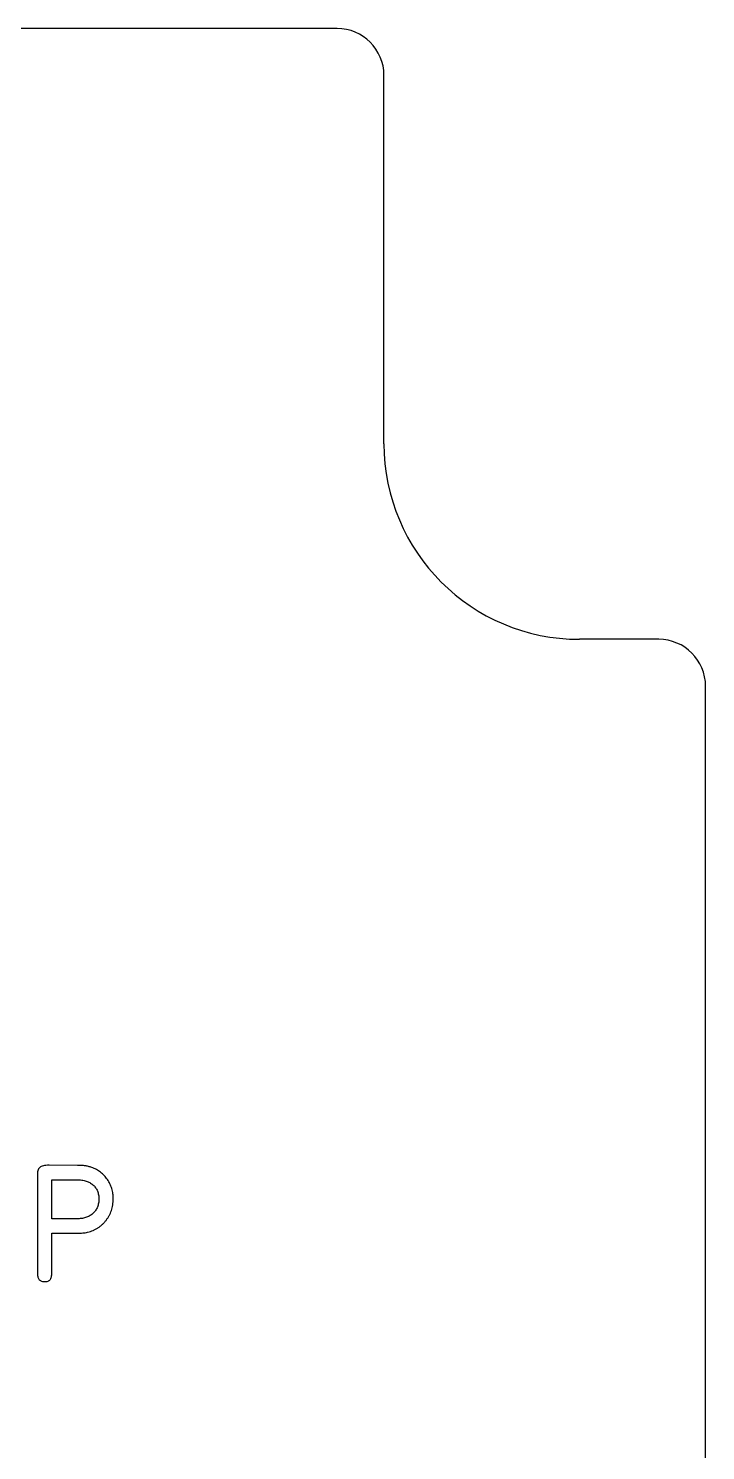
# Model space of a CAD drawing. Header units: inches. Extents: x 0.03 to 5.72, y 0.03 to 3.72.
# Drawn here: x 4.853 to 5.719, y 1.9 to 3.719 of the extents above; entities that cross this region are included whole.
import ezdxf

# ---------------------------------------------------------------- set-up
doc = ezdxf.new("R2010")
doc.units = ezdxf.units.IN
doc.header["$MEASUREMENT"] = 0

msp = doc.modelspace()

# ---------------------------------------------------------------- linework, layer by layer
at = {"color": 7, "linetype": 'Continuous', "lineweight": 25}
for p, q in [((5.2475, 3.7188), (0.5025, 3.7188)), ((5.3075, 3.1875), (5.3075, 3.6587)), ((5.6588, 2.9375), (5.5575, 2.9375)), ((5.7188, 0.8725), (5.7188, 2.8775)), ((4.9156, 2.2647), (4.8792, 2.2648)), ((4.8643, 2.2512), (4.8644, 2.1264)), ((4.8827, 2.1965), (4.8827, 2.2464)), ((4.8827, 2.2464), (4.9149, 2.2464)), ((4.9162, 2.1965), (4.8827, 2.1965)), ((4.8827, 2.1277), (4.8827, 2.1781)), ((4.8827, 2.1781), (4.9144, 2.1781))]:
    msp.add_line(p, q, dxfattribs=at)
for centre, radius, start, end in [((5.2475, 3.6587), 0.06, 0, 90), ((5.5575, 3.1875), 0.25, 180, 270), ((5.6588, 2.8775), 0.06, 0, 90)]:
    msp.add_arc(centre, radius, start, end, dxfattribs=at)
for points, knots in [([(4.8792, 2.2648), (4.8779, 2.2648), (4.8754, 2.2648), (4.8721, 2.2644), (4.8693, 2.2635), (4.8672, 2.2622), (4.8657, 2.2602), (4.8648, 2.2577), (4.8643, 2.2547), (4.8643, 2.2525), (4.8643, 2.2512)], [0, 0, 0, 0, 0.166366, 0.305006, 0.421258, 0.519485, 0.61456, 0.722085, 0.849158, 1, 1, 1, 1]), ([(4.9337, 2.2621), (4.9323, 2.2625), (4.9296, 2.2634), (4.9254, 2.2643), (4.9207, 2.2647), (4.9174, 2.2647), (4.9156, 2.2647)], [0, 0, 0, 0, 0.233429, 0.461202, 0.708246, 1, 1, 1, 1]), ([(4.9613, 2.2218), (4.9613, 2.2229), (4.9612, 2.2252), (4.9608, 2.2285), (4.9603, 2.2318), (4.9594, 2.235), (4.9584, 2.238), (4.9571, 2.241), (4.9556, 2.2438), (4.9538, 2.2466), (4.9519, 2.2492), (4.9498, 2.2516), (4.9476, 2.2538), (4.9451, 2.2559), (4.9425, 2.2577), (4.9397, 2.2594), (4.9368, 2.2609), (4.9347, 2.2617), (4.9337, 2.2621)], [0, 0, 0, 0, 0.066387, 0.13068, 0.194288, 0.256552, 0.318704, 0.380335, 0.4419, 0.504337, 0.566835, 0.627495, 0.688435, 0.749641, 0.810544, 0.872535, 0.935755, 1, 1, 1, 1]), ([(4.9149, 2.2464), (4.9159, 2.2464), (4.918, 2.2463), (4.921, 2.246), (4.9239, 2.2454), (4.9265, 2.2447), (4.929, 2.2438), (4.9313, 2.2427), (4.9334, 2.2413), (4.9354, 2.2398), (4.9371, 2.2381), (4.9387, 2.2362), (4.94, 2.2342), (4.9411, 2.232), (4.9419, 2.2296), (4.9425, 2.2272), (4.9428, 2.2245), (4.9429, 2.2227), (4.9429, 2.2218)], [0, 0, 0, 0, 0.0752247, 0.1470096, 0.214898, 0.2802581, 0.3431381, 0.4038884, 0.4639269, 0.52242, 0.5804886, 0.637187, 0.694459, 0.7517773, 0.8102703, 0.8703921, 0.9338873, 1, 1, 1, 1]), ([(4.9429, 2.2218), (4.9429, 2.2208), (4.9428, 2.219), (4.9425, 2.2163), (4.9419, 2.2138), (4.9411, 2.2115), (4.94, 2.2092), (4.9387, 2.2072), (4.9373, 2.2052), (4.9356, 2.2034), (4.9337, 2.2018), (4.9317, 2.2004), (4.9294, 2.1993), (4.9271, 2.1983), (4.9246, 2.1975), (4.9219, 2.1969), (4.9191, 2.1966), (4.9172, 2.1965), (4.9162, 2.1965)], [0, 0, 0, 0, 0.0674067, 0.1321446, 0.1949625, 0.2553402, 0.3141459, 0.37279, 0.4314758, 0.4912419, 0.5511616, 0.6108457, 0.6710507, 0.732084, 0.7951936, 0.8608845, 0.9287258, 1, 1, 1, 1]), ([(4.9285, 2.1792), (4.9297, 2.1795), (4.932, 2.1802), (4.9354, 2.1814), (4.9387, 2.1829), (4.9417, 2.1847), (4.9446, 2.1868), (4.9473, 2.1891), (4.9498, 2.1916), (4.9521, 2.1944), (4.9542, 2.1973), (4.9561, 2.2004), (4.9576, 2.2036), (4.9589, 2.207), (4.9599, 2.2105), (4.9607, 2.2142), (4.9612, 2.2179), (4.9613, 2.2205), (4.9613, 2.2218)], [0, 0, 0, 0, 0.063812, 0.126203, 0.18775, 0.248413, 0.308698, 0.369177, 0.430621, 0.493096, 0.555841, 0.617552, 0.679581, 0.741648, 0.804235, 0.867923, 0.933075, 1, 1, 1, 1]), ([(4.9144, 2.1781), (4.9159, 2.1781), (4.9186, 2.1781), (4.9223, 2.1783), (4.9255, 2.1786), (4.9275, 2.179), (4.9285, 2.1792)], [0, 0, 0, 0, 0.31851, 0.568702, 0.787734, 1, 1, 1, 1]), ([(4.8644, 2.1264), (4.8644, 2.1255), (4.8645, 2.124), (4.8649, 2.1218), (4.8656, 2.12), (4.8667, 2.1185), (4.868, 2.1174), (4.8697, 2.1166), (4.8716, 2.1161), (4.8729, 2.1161), (4.8736, 2.1161)], [0, 0, 0, 0, 0.154019, 0.29141, 0.412809, 0.523599, 0.631833, 0.743852, 0.865353, 1, 1, 1, 1]), ([(4.8736, 2.1161), (4.8744, 2.1161), (4.8758, 2.1161), (4.8778, 2.1166), (4.8795, 2.1174), (4.8808, 2.1186), (4.8817, 2.1203), (4.8823, 2.1224), (4.8827, 2.1249), (4.8827, 2.1267), (4.8827, 2.1277)], [0, 0, 0, 0, 0.134158, 0.249005, 0.352783, 0.451535, 0.558004, 0.683286, 0.828158, 1, 1, 1, 1])]:
    msp.add_open_spline(points, degree=3, knots=knots, dxfattribs=at)

doc.saveas('drawing.dxf')
